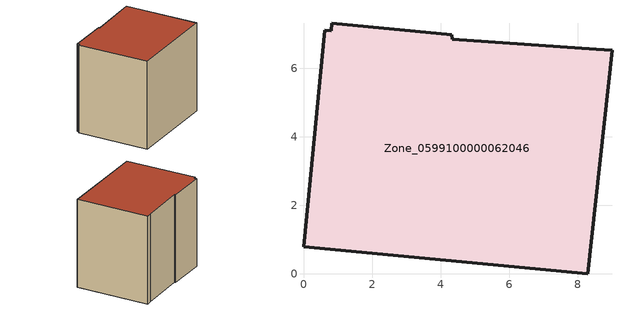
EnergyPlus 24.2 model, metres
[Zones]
Zone_0599100000062046
 floor ground (C_G): 8.55,6.56 9.01,6.53 8.3,0 0,0.79 0.62,7.12 0.8,7.1 0.83,7.33 4.33,6.98 4.34,6.85 z0
 wall outside (C_F): 0,0.79 8.3,0 9.01,6.53 8.55,6.56 4.34,6.85 4.33,6.98 0.83,7.33 0.8,7.1 0.62,7.12 0,0.79 z0:7.86
 roof outside (C_R): 9.01,6.53 8.55,6.56 4.34,6.85 4.33,6.98 0.83,7.33 0.8,7.1 0.62,7.12 0,0.79 8.3,0 z7.86
[BUILDING]
Pand.0599100000062046: North Axis=0; Terrain=City; Loads Convergence Tolerance Value=0.04; Temperature Convergence Tolerance Value=0.4; Solar Distribution=FullExterior; Maximum Number of Warmup Days=25; Minimum Number of Warmup Days=1
[Site:Location]
Rotterdam.The.Hague.AP_ZH_NLD Design_Conditions: Latitude=51.96; Longitude=4.45; Time Zone=1; Elevation=-4.5
[SITE:GROUNDTEMPERATURE:BUILDINGSURFACE]
18, 18, 18, 18, 18, 18, 18, 18, 18, 18, 18, 18
[MATERIAL] Thermal Absorptance=0.9; Solar Absorptance=0.7; Visible Absorptance=0.7
Name | Roughness | Thickness | Conductivity | Density | Specific Heat
G.TC.1946-1964 | MediumSmooth | 0.15 | 1 | 540 | 1210
F.TC.1946-1964 | Rough | 0.3 | 0.857143 | 1920 | 840
R.TC.1946-1964 | MediumRough | 0.2 | 0.235294 | 1500 | 1000
[CONSTRUCTION]
C_G: G.TC.1946-1964
C_F: F.TC.1946-1964
C_R: R.TC.1946-1964
[ZONE]
Zone_0599100000062046: Type=1; Multiplier=1; Ceiling Height=Autocalculate; Volume=Autocalculate; Floor Area=autocalculate; Part of Total Floor Area=Yes
[ZONEINFILTRATION:DESIGNFLOWRATE]
Infil_Zone_0599100000062046: Zone or ZoneList or Space or SpaceList=Zone_0599100000062046; Schedule=AlwaysOn; Design Flow Rate Calculation Method=Flow/Area; Flow Rate per Floor Area=0.003; Constant Term Coefficient=1; Temperature Term Coefficient=0; Velocity Term Coefficient=0; Velocity Squared Term Coefficient=0
[HVACTEMPLATE:ZONE:IDEALLOADSAIRSYSTEM]
Zone_0599100000062046: Maximum Heating Supply Air Temperature=50; Minimum Cooling Supply Air Temperature=13; Maximum Heating Supply Air Humidity Ratio=0.0156; Minimum Cooling Supply Air Humidity Ratio=0.0077; Heating Limit=NoLimit; Cooling Limit=NoLimit; Dehumidification Control Type=ConstantSensibleHeatRatio; Cooling Sensible Heat Ratio=0.7; Dehumidification Setpoint=60; Humidification Control Type=None; Humidification Setpoint=30; Outdoor Air Method=None; Outdoor Air Flow Rate per Person=0.00944; Outdoor Air Flow Rate per Zone Floor Area=0; Outdoor Air Flow Rate per Zone=0; Demand Controlled Ventilation Type=None; Outdoor Air Economizer Type=NoEconomizer; Heat Recovery Type=None; Sensible Heat Recovery Effectiveness=0.7; Latent Heat Recovery Effectiveness=0.65
[ZONECONTROL:THERMOSTAT]
ThermostatControl_Zone_0599100000062046: Zone or ZoneList=Zone_0599100000062046; Control Type Schedule=DualSetpointControlType; Control 1=Thermostat_Zone_0599100000062046; Temperature Difference Between Cutout And Setpoint=0
[THERMOSTATSETPOINT:DUALSETPOINT]
Thermostat_Zone_0599100000062046: Heating Setpoint Temperature Schedule=HeatingSetpoint_Zone_0599100000062046; Cooling Setpoint Temperature Schedule=CoolingSetpoint_Zone_0599100000062046
[SCHEDULE:COMPACT]
HeatingSetpoint_Zone_0599100000062046: Through: 12/31, For: AllDays, Until: 24:00, 21
CoolingSetpoint_Zone_0599100000062046: Through: 12/31, For: AllDays, Until: 24:00, 24
DualSetpointControlType: Through: 12/31, For: AllDays, Until: 24:00, 4
AlwaysOn: Through: 12/31, For: AllDays, Until: 24:00, 1
